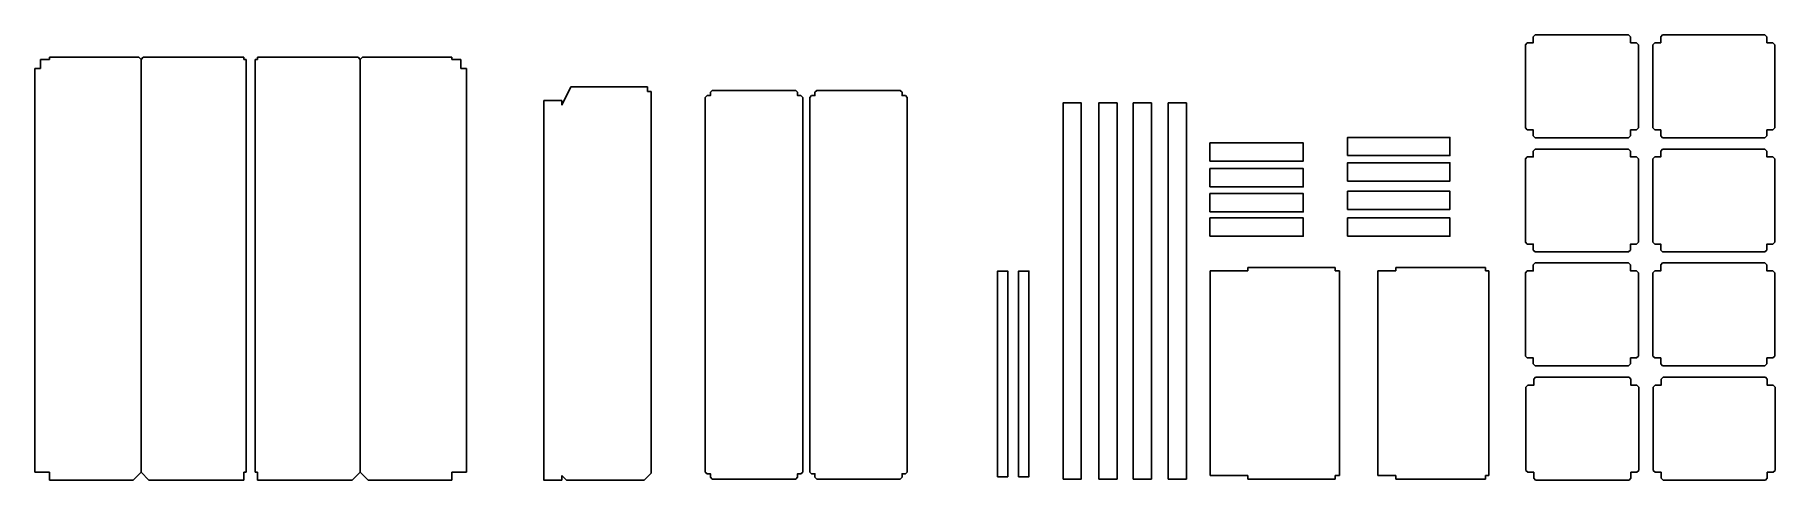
# Model space of a CAD drawing. Header units: millimetres. Extents: x -2721 to 4899, y 366 to 2313.
import ezdxf

# ---------------------------------------------------------------- set-up
doc = ezdxf.new("R2010")
doc.units = ezdxf.units.MM

msp = doc.modelspace()

# ---------------------------------------------------------------- linework, layer by layer
for p, q in [((3839.6, 2304.8), (3848.1, 2313.3)), ((4257.1, 2313.3), (4265.6, 2304.8)), ((4397.5, 2304.8), (4406, 2313.3)), ((4854, 2313.3), (4862.5, 2304.8)), ((-2656.1, 2205.5), (-2656.1, 2215.5)), ((-2266.1, 2215.5), (-2256.1, 2205.5)), ((-2256.1, 2205.5), (-2246.1, 2215.5)), ((-1806.1, 2215.5), (-1806.1, 2205.5)), ((-1745.9, 2215.5), (-1745.9, 2205.5)), ((-1295.9, 2205.5), (-1305.9, 2215.5)), ((-1285.9, 2215.5), (-1295.9, 2205.5)), ((-895.9, 2215.5), (-895.9, 2205.5)), ((3805.1, 2270.3), (3813.6, 2278.8)), ((4291.6, 2278.8), (4300.1, 2270.3)), ((4363, 2270.3), (4371.5, 2278.8)), ((4888.5, 2278.8), (4897, 2270.3)), ((-2721.1, 2165.5), (-2696.1, 2165.5)), ((-2696.1, 2165.5), (-2696.1, 2205.5)), ((-2696.1, 2205.5), (-2656.1, 2205.5)), ((-2256.1, 400.5), (-2256.1, 2205.5)), ((-1806.1, 2205.5), (-1796.1, 2205.5)), ((-1796.1, 2205.5), (-1806.1, 2205.5)), ((-1745.9, 2205.5), (-1755.9, 2205.5)), ((-1755.9, 2205.5), (-1745.9, 2205.5)), ((-1295.9, 400.5), (-1295.9, 2205.5)), ((-895.9, 2205.5), (-855.9, 2205.5)), ((-855.9, 2165.5), (-855.9, 2205.5)), ((-830.9, 2165.5), (-855.9, 2165.5)), ((-413.8, 2005.5), (-373.8, 2085.5)), ((-38.8, 2065.5), (-38.8, 2085.5)), ((-22.8, 2065.5), (-38.8, 2065.5)), ((237.2, 2062.5), (245.2, 2070.5)), ((610.8, 2070.5), (618.8, 2062.5)), ((694.5, 2062.5), (702.5, 2070.5)), ((1068.1, 2070.5), (1076.1, 2062.5)), ((-492.8, 2025.5), (-413.8, 2025.5)), ((-492.8, 2025.5), (-485.8, 2025.5)), ((-485.8, 2025.5), (-469.8, 2025.5)), ((-469.8, 2025.5), (-429.8, 2025.5)), ((-413.8, 2025.5), (-413.8, 2005.5)), ((214.5, 2039.8), (222.5, 2047.8)), ((633.5, 2047.8), (641.5, 2039.8)), ((671.8, 2039.8), (679.8, 2047.8)), ((1090.8, 2047.8), (1098.8, 2039.8)), ((3813.6, 1897.8), (3805.1, 1906.3)), ((4300.1, 1906.3), (4291.6, 1897.8)), ((4371.5, 1897.8), (4363, 1906.3)), ((4897, 1906.3), (4888.5, 1897.8)), ((3848.1, 1863.3), (3839.6, 1871.8)), ((4265.6, 1871.8), (4257.1, 1863.3)), ((4406, 1863.3), (4397.5, 1871.8)), ((4862.5, 1871.8), (4854, 1863.3)), ((3805.1, 1770.5), (3813.6, 1779)), ((3839.6, 1805), (3848.1, 1813.5)), ((4257.1, 1813.5), (4265.6, 1805)), ((4291.6, 1779), (4300.1, 1770.5)), ((4363, 1770.5), (4371.5, 1779)), ((4397.5, 1805), (4406, 1813.5)), ((4854, 1813.5), (4862.5, 1805)), ((4888.5, 1779), (4897, 1770.5)), ((3813.6, 1398), (3805.1, 1406.5)), ((3848.1, 1363.5), (3839.6, 1372)), ((4265.6, 1372), (4257.1, 1363.5)), ((4300.1, 1406.5), (4291.6, 1398)), ((4371.5, 1398), (4363, 1406.5)), ((4406, 1363.5), (4397.5, 1372)), ((4862.5, 1372), (4854, 1363.5)), ((4897, 1406.5), (4888.5, 1398)), ((2590.6, 1295.5), (2590.6, 1280.5)), ((2971.6, 1280.5), (2971.6, 1295.5)), ((3237.7, 1280.5), (3237.7, 1295.5)), ((3630.7, 1295.5), (3630.7, 1280.5)), ((3839.6, 1306.9), (3848.1, 1315.4)), ((4257.1, 1315.4), (4265.6, 1306.9)), ((4397.5, 1306.9), (4406, 1315.4)), ((4854, 1315.4), (4862.5, 1306.9)), ((2425.6, 1280.5), (2590.6, 1280.5)), ((2971.6, 1280.5), (2991.6, 1280.5)), ((3158.7, 1280.5), (3237.7, 1280.5)), ((3645.7, 1280.5), (3630.7, 1280.5)), ((3805.1, 1272.4), (3813.6, 1280.9)), ((4291.6, 1280.9), (4300.1, 1272.4)), ((4363, 1272.4), (4371.5, 1280.9)), ((4888.5, 1280.9), (4897, 1272.4)), ((3813.6, 899.9), (3805.1, 908.4)), ((3848.1, 865.4), (3839.6, 873.9)), ((4265.6, 873.9), (4257.1, 865.4)), ((4300.1, 908.4), (4291.6, 899.9)), ((4371.5, 899.9), (4363, 908.4)), ((4406, 865.4), (4397.5, 873.9)), ((4862.5, 873.9), (4854, 865.4)), ((4897, 908.4), (4888.5, 899.9)), ((3807, 772.5), (3815.5, 781)), ((3841.5, 807), (3850, 815.5)), ((4259, 815.5), (4267.5, 807)), ((4293.5, 781), (4302, 772.5)), ((4364.9, 772.5), (4373.4, 781)), ((4399.4, 807), (4407.9, 815.5)), ((4855.9, 815.5), (4864.4, 807)), ((4890.4, 781), (4898.9, 772.5)), ((-2656.1, 400.5), (-2721.1, 400.5)), ((-2656.1, 365.5), (-2656.1, 400.5)), ((-2291.1, 365.5), (-2256.1, 400.5)), ((-2256.1, 400.5), (-2221.1, 365.5)), ((-1806.1, 365.5), (-1806.1, 400.5)), ((-1806.1, 400.5), (-1796.1, 400.5)), ((-1745.9, 400.5), (-1755.9, 400.5)), ((-1745.9, 365.5), (-1745.9, 400.5)), ((-1295.9, 400.5), (-1330.9, 365.5)), ((-1260.9, 365.5), (-1295.9, 400.5)), ((-895.9, 365.5), (-895.9, 400.5)), ((-895.9, 400.5), (-830.9, 400.5)), ((-413.8, 365.5), (-413.8, 385.5)), ((-393.8, 365.5), (-413.8, 385.5)), ((-22.8, 395.5), (-52.8, 365.5)), ((222.5, 393.2), (214.5, 401.2)), ((641.5, 401.2), (633.5, 393.2)), ((679.8, 393.2), (671.8, 401.2)), ((1098.8, 401.2), (1090.8, 393.2)), ((2425.6, 385.5), (2590.6, 385.5)), ((2590.6, 370.5), (2590.6, 385.5)), ((2971.6, 385.5), (2991.6, 385.5)), ((2971.6, 370.5), (2971.6, 385.5)), ((3158.7, 385.5), (3237.7, 385.5)), ((3237.7, 385.5), (3237.7, 370.5)), ((3645.7, 385.5), (3630.7, 385.5)), ((3630.7, 385.5), (3630.7, 370.5)), ((3815.5, 400), (3807, 408.5)), ((4302, 408.5), (4293.5, 400)), ((4373.4, 400), (4364.9, 408.5)), ((4898.9, 408.5), (4890.4, 400)), ((-1815.4, 365.5), (-1815.4, 365.5)), ((-1736.6, 365.5), (-1736.6, 365.5)), ((-492.8, 365.5), (-413.8, 365.5)), ((245.2, 370.5), (237.2, 378.5)), ((618.8, 378.5), (610.8, 370.5)), ((702.5, 370.5), (694.5, 378.5)), ((1076.1, 378.5), (1068.1, 370.5)), ((1494.1, 380.1), (1504.1, 380.1)), ((1539.1, 380.1), (1529.1, 380.1)), ((1586.2, 380.1), (1596.2, 380.1)), ((1631.2, 380.1), (1621.2, 380.1)), ((3850, 365.5), (3841.5, 374)), ((4267.5, 374), (4259, 365.5)), ((4407.9, 365.5), (4399.4, 374)), ((4864.4, 374), (4855.9, 365.5))]:
    msp.add_line(p, q)
for points in [[(3813.6, 2278.8), (3839.6, 2278.8), (3839.6, 2304.8)], [(4257.1, 2313.3), (3848.1, 2313.3)], [(4265.6, 2304.8), (4265.6, 2278.8), (4291.6, 2278.8)], [(4371.5, 2278.8), (4397.5, 2278.8), (4397.5, 2304.8)], [(4854, 2313.3), (4406, 2313.3)], [(4862.5, 2304.8), (4862.5, 2278.8), (4888.5, 2278.8)], [(-2266.1, 2215.5), (-2656.1, 2215.5)], [(-1806.1, 2215.5), (-2246.1, 2215.5)], [(-1745.9, 2215.5), (-1305.9, 2215.5)], [(-1285.9, 2215.5), (-895.9, 2215.5)], [(3805.1, 2270.3), (3805.1, 1906.3)], [(4300.1, 1906.3), (4300.1, 2270.3)], [(4363, 2270.3), (4363, 1906.3)], [(4897, 1906.3), (4897, 2270.3)], [(-2721.1, 2165.5), (-2721.1, 400.5)], [(-1796.1, 400.5), (-1796.1, 2205.5)], [(-1755.9, 400.5), (-1755.9, 2205.5)], [(-830.9, 2165.5), (-830.9, 400.5)], [(-38.8, 2085.5), (-373.8, 2085.5)], [(-22.8, 395.5), (-22.8, 2065.5)], [(222.5, 2047.8), (237.2, 2047.8), (237.2, 2062.5)], [(610.8, 2070.5), (245.2, 2070.5)], [(618.8, 2062.5), (618.8, 2047.8), (633.5, 2047.8)], [(679.8, 2047.8), (694.5, 2047.8), (694.5, 2062.5)], [(1068.1, 2070.5), (702.5, 2070.5)], [(1076.1, 2062.5), (1076.1, 2047.8), (1090.8, 2047.8)], [(-492.8, 2025.5), (-492.8, 365.5), (-413.8, 365.5)], [(214.5, 2039.8), (214.5, 401.2)], [(641.5, 401.2), (641.5, 2039.8)], [(671.8, 2039.8), (671.8, 401.2)], [(1098.8, 401.2), (1098.8, 2039.8)], [(3839.6, 1871.8), (3839.6, 1897.8), (3813.6, 1897.8)], [(3848.1, 1863.3), (4257.1, 1863.3)], [(4291.6, 1897.8), (4265.6, 1897.8), (4265.6, 1871.8)], [(4397.5, 1871.8), (4397.5, 1897.8), (4371.5, 1897.8)], [(4406, 1863.3), (4854, 1863.3)], [(4888.5, 1897.8), (4862.5, 1897.8), (4862.5, 1871.8)], [(3805.1, 1770.5), (3805.1, 1406.5)], [(3813.6, 1779), (3839.6, 1779), (3839.6, 1805)], [(4257.1, 1813.5), (3848.1, 1813.5)], [(4265.6, 1805), (4265.6, 1779), (4291.6, 1779)], [(4300.1, 1406.5), (4300.1, 1770.5)], [(4363, 1770.5), (4363, 1406.5)], [(4371.5, 1779), (4397.5, 1779), (4397.5, 1805)], [(4854, 1813.5), (4406, 1813.5)], [(4862.5, 1805), (4862.5, 1779), (4888.5, 1779)], [(4897, 1406.5), (4897, 1770.5)], [(3839.6, 1372), (3839.6, 1398), (3813.6, 1398)], [(4291.6, 1398), (4265.6, 1398), (4265.6, 1372)], [(4397.5, 1372), (4397.5, 1398), (4371.5, 1398)], [(4888.5, 1398), (4862.5, 1398), (4862.5, 1372)], [(2971.6, 1295.5), (2590.6, 1295.5)], [(3630.7, 1295.5), (3237.7, 1295.5)], [(3813.6, 1280.9), (3839.6, 1280.9), (3839.6, 1306.9)], [(3848.1, 1363.5), (4257.1, 1363.5)], [(4257.1, 1315.4), (3848.1, 1315.4)], [(4265.6, 1306.9), (4265.6, 1280.9), (4291.6, 1280.9)], [(4371.5, 1280.9), (4397.5, 1280.9), (4397.5, 1306.9)], [(4406, 1363.5), (4854, 1363.5)], [(4854, 1315.4), (4406, 1315.4)], [(4862.5, 1306.9), (4862.5, 1280.9), (4888.5, 1280.9)], [(2425.6, 1280.5), (2425.6, 385.5)], [(2991.6, 385.5), (2991.6, 1280.5)], [(3158.7, 1280.5), (3158.7, 385.5)], [(3645.7, 385.5), (3645.7, 1280.5)], [(3805.1, 1272.4), (3805.1, 908.4)], [(4300.1, 908.4), (4300.1, 1272.4)], [(4363, 1272.4), (4363, 908.4)], [(4897, 908.4), (4897, 1272.4)], [(3839.6, 873.9), (3839.6, 899.9), (3813.6, 899.9)], [(3848.1, 865.4), (4257.1, 865.4)], [(4291.6, 899.9), (4265.6, 899.9), (4265.6, 873.9)], [(4397.5, 873.9), (4397.5, 899.9), (4371.5, 899.9)], [(4406, 865.4), (4854, 865.4)], [(4888.5, 899.9), (4862.5, 899.9), (4862.5, 873.9)], [(3807, 772.5), (3807, 408.5)], [(3815.5, 781), (3841.5, 781), (3841.5, 807)], [(4259, 815.5), (3850, 815.5)], [(4267.5, 807), (4267.5, 781), (4293.5, 781)], [(4302, 408.5), (4302, 772.5)], [(4364.9, 772.5), (4364.9, 408.5)], [(4373.4, 781), (4399.4, 781), (4399.4, 807)], [(4855.9, 815.5), (4407.9, 815.5)], [(4864.4, 807), (4864.4, 781), (4890.4, 781)], [(4898.9, 408.5), (4898.9, 772.5)], [(237.2, 378.5), (237.2, 393.2), (222.5, 393.2)], [(633.5, 393.2), (618.8, 393.2), (618.8, 378.5)], [(694.5, 378.5), (694.5, 393.2), (679.8, 393.2)], [(1090.8, 393.2), (1076.1, 393.2), (1076.1, 378.5)], [(3841.5, 374), (3841.5, 400), (3815.5, 400)], [(4293.5, 400), (4267.5, 400), (4267.5, 374)], [(4399.4, 374), (4399.4, 400), (4373.4, 400)], [(4890.4, 400), (4864.4, 400), (4864.4, 374)], [(-2656.1, 365.5), (-2291.1, 365.5)], [(-2221.1, 365.5), (-1806.1, 365.5)], [(-1330.9, 365.5), (-1745.9, 365.5)], [(-895.9, 365.5), (-1260.9, 365.5)], [(-393.8, 365.5), (-52.8, 365.5)], [(245.2, 370.5), (610.8, 370.5)], [(702.5, 370.5), (1068.1, 370.5)], [(2590.6, 370.5), (2971.6, 370.5)], [(3237.7, 370.5), (3630.7, 370.5)], [(3850, 365.5), (4259, 365.5)], [(4407.9, 365.5), (4855.9, 365.5)]]:
    msp.add_lwpolyline(points)
for points in [[(1780.7, 370.5), (1860.7, 370.5), (1860.7, 2015.5), (1780.7, 2015.5)], [(1937.4, 370.5), (2017.4, 370.5), (2017.4, 2015.5), (1937.4, 2015.5)], [(2088.1, 370.5), (2168.1, 370.5), (2168.1, 2015.5), (2088.1, 2015.5)], [(2241.4, 370.5), (2321.4, 370.5), (2321.4, 2015.5), (2241.4, 2015.5)], [(2423.8, 1760.9), (2832.8, 1760.9), (2832.8, 1840.9), (2423.8, 1840.9)], [(3026.8, 1784.9), (3474.8, 1784.9), (3474.8, 1864.9), (3026.8, 1864.9)], [(3026.8, 1674), (3474.8, 1674), (3474.8, 1754), (3026.8, 1754)], [(2423.8, 1648.5), (2832.8, 1648.5), (2832.8, 1728.5), (2423.8, 1728.5)], [(2423.8, 1539), (2832.8, 1539), (2832.8, 1619), (2423.8, 1619)], [(3026.8, 1549.5), (3474.8, 1549.5), (3474.8, 1629.5), (3026.8, 1629.5)], [(2423.8, 1432.6), (2832.8, 1432.6), (2832.8, 1512.6), (2423.8, 1512.6)], [(3026.8, 1432.6), (3474.8, 1432.6), (3474.8, 1512.6), (3026.8, 1512.6)], [(1494.1, 380.1), (1539.1, 380.1), (1539.1, 1280.1), (1494.1, 1280.1)], [(1586.2, 380.1), (1631.2, 380.1), (1631.2, 1280.1), (1586.2, 1280.1)]]:
    msp.add_lwpolyline(points, close=True)

doc.saveas('drawing.dxf')
